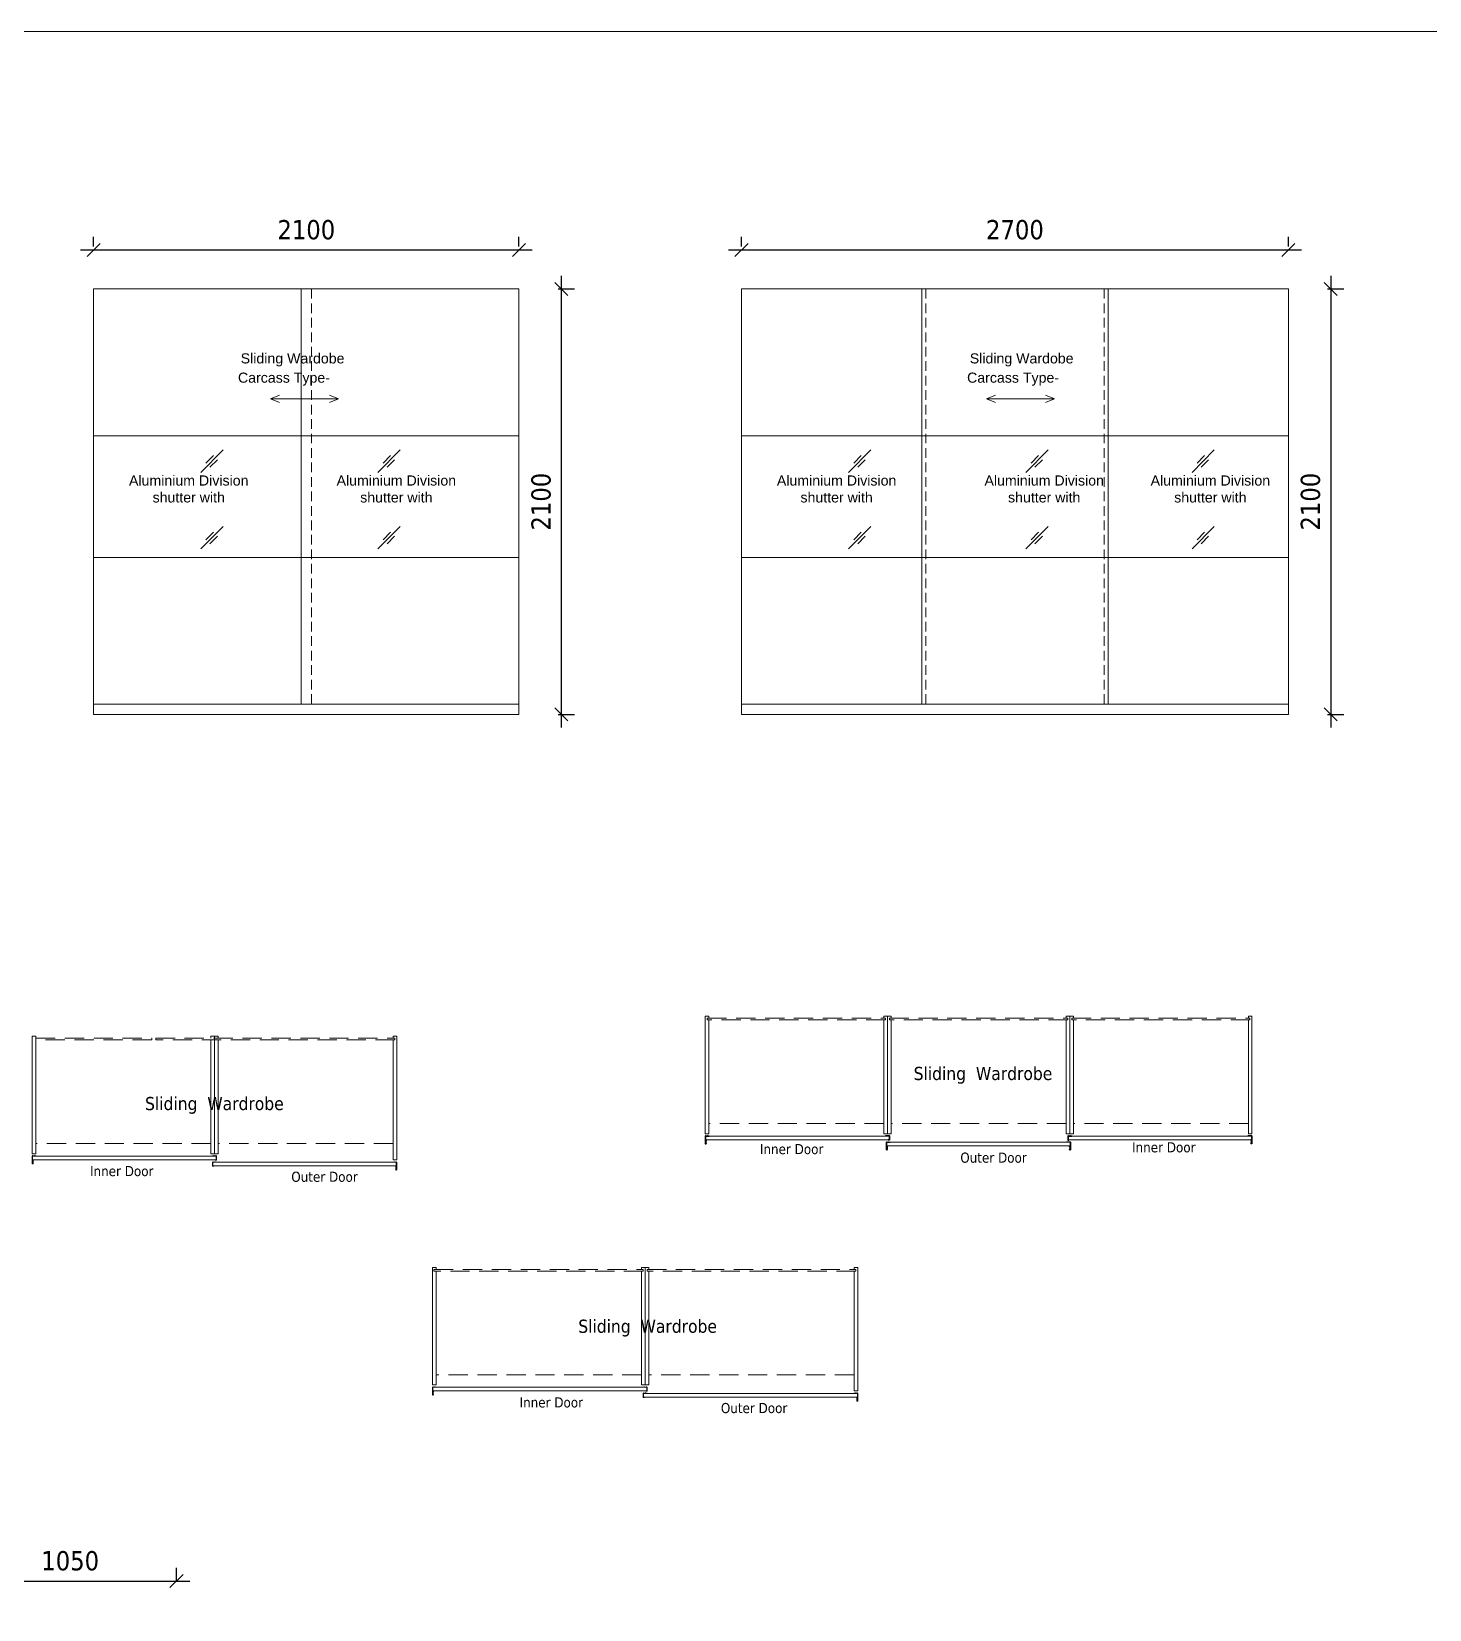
# Model space of a CAD drawing. Header units: millimetres. Extents: x 4065046 to 4134868, y -1476535 to -1460275.
# Drawn here: x 4097904 to 4104806, y -1468063 to -1460275 of the extents above; entities that cross this region are included whole.
import ezdxf

# ---------------------------------------------------------------- set-up
doc = ezdxf.new("R2010")
doc.units = ezdxf.units.MM
doc.header["$LTSCALE"] = 15
doc.header["$PDMODE"] = 35
doc.linetypes.add('HIDDEN', pattern=[9.525, 6.35, -3.175])
doc.linetypes.add('HIDDENX2', pattern=[19.05, 12.7, -6.35])
doc.layers.add('LS_DR_Elevation', color=7, linetype='Continuous', lineweight=35)
doc.layers.add('LS_DR_Elivation', color=7, linetype='Continuous', lineweight=35)
doc.layers.add('LS_DR_TEXT', color=7, linetype='Continuous')
doc.styles.add('ARIAL', font='arial.ttf', dxfattribs={"height": 50})
doc.styles.add('ROMANS', font='tahoma.ttf')
doc.dimstyles.new('MD50', dxfattribs={"dimscale": 50, "dimtxt": 1.9, "dimasz": 1.3, "dimexe": 1.3, "dimexo": 2.38, "dimgap": 1, "dimtad": 1, "dimdec": 0, "dimzin": 3, "dimdsep": 46, "dimtxsty": 'ROMANS', "dimblk": 'OBLIQUE', "dimcen": -1.9, "dimdle": 1.3, "dimclrd": 150, "dimclre": 150, "dimclrt": 256, "dimadec": 0, "dimazin": 0, "dimtfac": 1, "dimtdec": 0, "dimtix": 1, "dimtmove": 2, "dimatfit": 3, "dimfxl": 1, "dimtolj": 1, "dimtzin": 3, "dimarcsym": 0})

# ---------------------------------------------------------------- blocks, each defined once
blk = doc.blocks.new('_Oblique')
at = {"color": 0, "linetype": 'ByBlock', "lineweight": -2}
blk.add_line((-0.5, -0.5), (0.5, 0.5), dxfattribs=at)
blk = doc.blocks.new('*D243')
at = {"color": 150, "lineweight": -2, "ltscale": 0.25, "transparency": 16777216}
for p, q in [((4097569.9, -1467926), (4097569.9, -1467857.9)), ((4098619.9, -1467926), (4098619.9, -1467857.9)), ((4097504.9, -1467922.9), (4098684.9, -1467922.9))]:
    blk.add_line(p, q, dxfattribs=at)
at = {"layer": 'Defpoints', "color": 0, "ltscale": 0.25, "transparency": 16777216}
for p in [(4098619.9, -1467922.9), (4097569.9, -1468045), (4098619.9, -1468045)]:
    blk.add_point(p, dxfattribs=at)
at = {"color": 150, "lineweight": -2, "ltscale": 0.25, "transparency": 16777216, "xscale": 65, "yscale": 65, "zscale": 65, "rotation": 180}
blk.add_blockref('_Oblique', (4097569.9, -1467922.9), dxfattribs=at)
at = {"color": 150, "lineweight": -2, "ltscale": 0.25, "transparency": 16777216, "xscale": 65, "yscale": 65, "zscale": 65}
blk.add_blockref('_Oblique', (4098619.9, -1467922.9), dxfattribs=at)
at = {"lineweight": 20, "ltscale": 0.25, "transparency": 16777216, "insert": (4098094.9, -1467823.5), "char_height": 95, "attachment_point": 5, "style": 'ROMANS'}
blk.add_mtext('\\A1;1050', dxfattribs=at)
blk = doc.blocks.new('*D313')
at = {"color": 150, "lineweight": -2, "ltscale": 0.25, "transparency": 16777216}
for p, q in [((4098145.7, -1461352.8), (4100375.7, -1461352.8)), ((4098210.7, -1461335.6), (4098210.7, -1461287.8)), ((4100310.7, -1461335.6), (4100310.7, -1461287.8))]:
    blk.add_line(p, q, dxfattribs=at)
at = {"layer": 'Defpoints', "color": 0, "ltscale": 0.25, "transparency": 16777216}
for p in [(4100310.7, -1461352.8), (4098210.7, -1461454.6), (4100310.7, -1461454.6)]:
    blk.add_point(p, dxfattribs=at)
at = {"color": 150, "lineweight": -2, "ltscale": 0.25, "transparency": 16777216, "xscale": 65, "yscale": 65, "zscale": 65, "rotation": 180}
blk.add_blockref('_Oblique', (4098210.7, -1461352.8), dxfattribs=at)
at = {"color": 150, "lineweight": -2, "ltscale": 0.25, "transparency": 16777216, "xscale": 65, "yscale": 65, "zscale": 65}
blk.add_blockref('_Oblique', (4100310.7, -1461352.8), dxfattribs=at)
at = {"lineweight": 20, "ltscale": 0.25, "transparency": 16777216, "insert": (4099260.7, -1461253.3), "char_height": 95, "attachment_point": 5, "style": 'ROMANS'}
blk.add_mtext('\\A1;2100', dxfattribs=at)
blk = doc.blocks.new('*D314')
at = {"color": 150, "lineweight": -2, "ltscale": 0.25, "transparency": 16777216}
for p, q in [((4100519.8, -1461480.1), (4100519.8, -1463710.1)), ((4100504.1, -1461545.1), (4100584.8, -1461545.1)), ((4100504.1, -1463645.1), (4100584.8, -1463645.1))]:
    blk.add_line(p, q, dxfattribs=at)
at = {"layer": 'Defpoints', "color": 0, "ltscale": 0.25, "transparency": 16777216}
for p in [(4100385.1, -1461545.1), (4100385.1, -1463645.1), (4100519.8, -1463645.1)]:
    blk.add_point(p, dxfattribs=at)
at = {"color": 150, "lineweight": -2, "ltscale": 0.25, "transparency": 16777216, "xscale": 65, "yscale": 65, "zscale": 65}
for p, rotation in [((4100519.8, -1461545.1), 90), ((4100519.8, -1463645.1), 270)]:
    blk.add_blockref('_Oblique', p, dxfattribs=dict(at, rotation=rotation))
at = {"lineweight": 20, "ltscale": 0.25, "transparency": 16777216, "insert": (4100420.3, -1462595.1), "char_height": 95, "attachment_point": 5, "rotation": 90, "style": 'ROMANS'}
blk.add_mtext('\\A1;2100', dxfattribs=at)
blk = doc.blocks.new('*D309')
at = {"color": 150, "lineweight": -2, "ltscale": 0.25, "transparency": 16777216}
for p, q in [((4101344.5, -1461352.8), (4104174.5, -1461352.8)), ((4101409.5, -1461335.6), (4101409.5, -1461287.8)), ((4104109.5, -1461335.6), (4104109.5, -1461287.8))]:
    blk.add_line(p, q, dxfattribs=at)
at = {"layer": 'Defpoints', "color": 0, "ltscale": 0.25, "transparency": 16777216}
for p in [(4104109.5, -1461352.8), (4101409.5, -1461454.6), (4104109.5, -1461454.6)]:
    blk.add_point(p, dxfattribs=at)
at = {"color": 150, "lineweight": -2, "ltscale": 0.25, "transparency": 16777216, "xscale": 65, "yscale": 65, "zscale": 65, "rotation": 180}
blk.add_blockref('_Oblique', (4101409.5, -1461352.8), dxfattribs=at)
at = {"color": 150, "lineweight": -2, "ltscale": 0.25, "transparency": 16777216, "xscale": 65, "yscale": 65, "zscale": 65}
blk.add_blockref('_Oblique', (4104109.5, -1461352.8), dxfattribs=at)
at = {"lineweight": 20, "ltscale": 0.25, "transparency": 16777216, "insert": (4102759.5, -1461253.3), "char_height": 95, "attachment_point": 5, "style": 'ROMANS'}
blk.add_mtext('\\A1;2700', dxfattribs=at)
blk = doc.blocks.new('*D310')
at = {"color": 150, "lineweight": -2, "ltscale": 0.25, "transparency": 16777216}
for p, q in [((4104318.6, -1461480.1), (4104318.6, -1463710.1)), ((4104302.9, -1461545.1), (4104383.6, -1461545.1)), ((4104302.9, -1463645.1), (4104383.6, -1463645.1))]:
    blk.add_line(p, q, dxfattribs=at)
at = {"layer": 'Defpoints', "color": 0, "ltscale": 0.25, "transparency": 16777216}
for p in [(4104183.9, -1461545.1), (4104183.9, -1463645.1), (4104318.6, -1463645.1)]:
    blk.add_point(p, dxfattribs=at)
at = {"color": 150, "lineweight": -2, "ltscale": 0.25, "transparency": 16777216, "xscale": 65, "yscale": 65, "zscale": 65}
for p, rotation in [((4104318.6, -1461545.1), 90), ((4104318.6, -1463645.1), 270)]:
    blk.add_blockref('_Oblique', p, dxfattribs=dict(at, rotation=rotation))
at = {"lineweight": 20, "ltscale": 0.25, "transparency": 16777216, "insert": (4104219.1, -1462595.1), "char_height": 95, "attachment_point": 5, "rotation": 90, "style": 'ROMANS'}
blk.add_mtext('\\A1;2100', dxfattribs=at)
blk = doc.blocks.new('sd')
for p, q in [((-93029, -215652.5), (-93029, -215689.3)), ((-93028.8, -215652.3), (-93027, -215652.3)), ((-93027, -215650.8), (-93027, -215652.3)), ((-93027, -215653.3), (-93027, -215672.3)), ((-93027, -215653.3), (-93009.2, -215653.3)), ((-93026, -215651.5), (-93026, -215652.3)), ((-93026, -215652.3), (-93009.2, -215652.3)), ((-93017, -215651.5), (-93017, -215652.3)), ((-93016, -215650.8), (-93016, -215652.3)), ((-93027, -215672.3), (-93022.7, -215672.3)), ((-93024, -215687.8), (-93024, -215689.3))]:
    blk.add_line(p, q)
at = {"linetype": 'ByBlock', "lineweight": -2}
for p, q in [((-93027, -215650.8), (-93025, -215650.8)), ((-93025, -215651.5), (-93026, -215651.5)), ((-93025, -215651.5), (-93025, -215650.8)), ((-93016, -215650.8), (-93018, -215650.8)), ((-93018, -215651.5), (-93018, -215650.8)), ((-93018, -215651.5), (-93017, -215651.5))]:
    blk.add_line(p, q, dxfattribs=at)
for centre, radius, start, end in [((-93028.8, -215652.5), 0.2, 90, 180), ((-93009.2, -215652.5), 0.2, 46.1233, 90), ((-93015, -215651.9), 5.96, 346.08369, 355.29049), ((-93026.5, -215689.3), 2.5, 180, 270), ((-93026.5, -215689.3), 2.5, 270, 0), ((-93005, -215681.6), 20, 152.33397, 198.07757)]:
    blk.add_arc(centre, radius, start, end)
blk = doc.blocks.new('dd')
for p, q in [((-92461.2, -215652.3), (-92478.1, -215652.3)), ((-92460.2, -215653.3), (-92478.1, -215653.3)), ((-92471.2, -215650.8), (-92471.2, -215652.3)), ((-92470.2, -215651.5), (-92470.2, -215652.3)), ((-92461.2, -215651.5), (-92461.2, -215652.3)), ((-92460.2, -215650.8), (-92460.2, -215652.3)), ((-92458.4, -215652.3), (-92460.2, -215652.3)), ((-92460.2, -215653.3), (-92460.2, -215672.3)), ((-92458.2, -215652.5), (-92458.2, -215672.8)), ((-92460.2, -215672.3), (-92464.5, -215672.3)), ((-92458.2, -215672.8), (-92464.5, -215672.8))]:
    blk.add_line(p, q)
at = {"linetype": 'ByBlock', "lineweight": -2}
for p, q in [((-92471.2, -215650.8), (-92469.2, -215650.8)), ((-92469.2, -215651.5), (-92470.2, -215651.5)), ((-92469.2, -215651.5), (-92469.2, -215650.8)), ((-92460.2, -215650.8), (-92462.2, -215650.8)), ((-92462.2, -215651.5), (-92462.2, -215650.8)), ((-92462.2, -215651.5), (-92461.2, -215651.5))]:
    blk.add_line(p, q, dxfattribs=at)
for centre, radius, start, end in [((-92478.1, -215652.5), 0.2, 90, 133.8767), ((-92472.3, -215651.9), 5.96, 184.70951, 193.91631), ((-92458.4, -215652.5), 0.2, 0, 90), ((-92461.3, -215672.6), 3.24, 175.57416, 184.42584)]:
    blk.add_arc(centre, radius, start, end)

msp = doc.modelspace()

# ---------------------------------------------------------------- linework, layer by layer
at = {"color": 0, "lineweight": 20, "ltscale": 0.25}
for p, q in [((4098210.7, -1461545.1), (4099285.7, -1461545.1)), ((4098210.7, -1463595.1), (4098210.7, -1461545.1)), ((4101409.5, -1461545.1), (4102484.5, -1461545.1)), ((4101409.5, -1463595.1), (4101409.5, -1461545.1)), ((4102299.5, -1461545.1), (4102299.5, -1463595.1)), ((4103219.5, -1461545.1), (4103219.5, -1463595.1)), ((4099083.9, -1462087.6), (4099128.7, -1462069.8)), ((4099083.9, -1462087.6), (4099419.9, -1462087.6)), ((4099083.9, -1462087.6), (4099128.7, -1462105.4)), ((4099419.9, -1462087.6), (4099375.1, -1462069.8)), ((4099419.9, -1462087.6), (4099375.1, -1462105.4)), ((4102619.1, -1462087.6), (4102663.9, -1462069.8)), ((4102619.1, -1462087.6), (4102955.1, -1462087.6)), ((4102619.1, -1462087.6), (4102663.9, -1462105.4)), ((4102955.1, -1462087.6), (4102910.4, -1462069.8)), ((4102955.1, -1462087.6), (4102910.4, -1462105.4)), ((4098210.7, -1462269.9), (4099285.7, -1462269.9)), ((4099285.7, -1462269.9), (4100310.7, -1462269.9)), ((4101409.5, -1462269.9), (4102484.5, -1462269.9)), ((4102484.5, -1462269.9), (4104109.5, -1462269.9)), ((4098210.7, -1462870.5), (4099285.7, -1462870.5)), ((4099285.7, -1462870.5), (4100310.7, -1462870.5)), ((4101409.5, -1462870.5), (4102484.5, -1462870.5)), ((4102484.5, -1462870.5), (4104109.5, -1462870.5)), ((4099285.7, -1463595.1), (4098210.7, -1463595.1)), ((4102484.5, -1463595.1), (4101409.5, -1463595.1))]:
    msp.add_line(p, q, dxfattribs=at)
at = {"color": 0, "linetype": 'HIDDENX2', "lineweight": 20, "ltscale": 0.25}
for p, q in [((4099285.7, -1461545.1), (4099285.7, -1463595.1)), ((4102319.5, -1461545.1), (4102319.5, -1463595.1)), ((4103199.5, -1461545.1), (4103199.5, -1463595.1))]:
    msp.add_line(p, q, dxfattribs=at)
at = {"color": 5, "lineweight": 20, "ltscale": 0.25}
for p, q in [((4098849.7, -1462339.9), (4098739.6, -1462450.3)), ((4098801.7, -1462367.9), (4098765.4, -1462405.6)), ((4099724.7, -1462339.9), (4099614.6, -1462450.3)), ((4099676.7, -1462367.9), (4099640.4, -1462405.6)), ((4102048.5, -1462339.9), (4101938.4, -1462450.3)), ((4102000.5, -1462367.9), (4101964.2, -1462405.6)), ((4102923.5, -1462339.9), (4102813.4, -1462450.3)), ((4102875.5, -1462367.9), (4102839.2, -1462405.6)), ((4103743.8, -1462339.9), (4103633.7, -1462450.3)), ((4103695.9, -1462367.9), (4103659.5, -1462405.6)), ((4098821.8, -1462388), (4098784.2, -1462424.4)), ((4099696.8, -1462388), (4099659.2, -1462424.4)), ((4102020.6, -1462388), (4101983, -1462424.4)), ((4102895.6, -1462388), (4102858, -1462424.4)), ((4103715.9, -1462388), (4103678.4, -1462424.4)), ((4098849.7, -1462717.9), (4098739.6, -1462828.3)), ((4098801.7, -1462745.9), (4098765.4, -1462783.6)), ((4099724.7, -1462717.9), (4099614.6, -1462828.3)), ((4099676.7, -1462745.9), (4099640.4, -1462783.6)), ((4102048.5, -1462717.9), (4101938.4, -1462828.3)), ((4102000.5, -1462745.9), (4101964.2, -1462783.6)), ((4102923.5, -1462717.9), (4102813.4, -1462828.3)), ((4102875.5, -1462745.9), (4102839.2, -1462783.6)), ((4103743.8, -1462717.9), (4103633.7, -1462828.3)), ((4103695.9, -1462745.9), (4103659.5, -1462783.6)), ((4098821.8, -1462766), (4098784.2, -1462802.4)), ((4099696.8, -1462766), (4099659.2, -1462802.4)), ((4102020.6, -1462766), (4101983, -1462802.4)), ((4102895.6, -1462766), (4102858, -1462802.4)), ((4103715.9, -1462766), (4103678.4, -1462802.4))]:
    msp.add_line(p, q, dxfattribs=at)
at = {"lineweight": 20}
for p, q in [((4097907.2, -1465824.8), (4097907.2, -1465861.6)), ((4097907.4, -1465824.6), (4097909.2, -1465824.6)), ((4097909.2, -1465823.1), (4097909.2, -1465824.6)), ((4097909.2, -1465825.6), (4097909.2, -1465844.6)), ((4097909.2, -1465825.6), (4097927.1, -1465825.6)), ((4097909.2, -1465844.6), (4097913.5, -1465844.6)), ((4097910.2, -1465823.9), (4097910.2, -1465824.6)), ((4097910.2, -1465824.6), (4097927.1, -1465824.6)), ((4097912.2, -1465860.1), (4097912.2, -1465861.6)), ((4097919.2, -1465823.9), (4097919.2, -1465824.6)), ((4097920.2, -1465823.1), (4097920.2, -1465824.6)), ((4098797.2, -1465854.8), (4098797.2, -1465875.1)), ((4098797.2, -1465875.1), (4098803.5, -1465875.1)), ((4098814.2, -1465824.6), (4098797.4, -1465824.6)), ((4098815.2, -1465825.6), (4098797.4, -1465825.6)), ((4098797.4, -1465854.6), (4098799.2, -1465854.6)), ((4098799.2, -1465853.1), (4098799.2, -1465854.6)), ((4098799.2, -1465855.6), (4098799.2, -1465874.6)), ((4098799.2, -1465855.6), (4098817.1, -1465855.6)), ((4098799.2, -1465874.6), (4098803.5, -1465874.6)), ((4098800.2, -1465853.9), (4098800.2, -1465854.6)), ((4098800.2, -1465854.6), (4098817.1, -1465854.6)), ((4098804.2, -1465823.1), (4098804.2, -1465824.6)), ((4098805.2, -1465823.9), (4098805.2, -1465824.6)), ((4098809.2, -1465853.9), (4098809.2, -1465854.6)), ((4098810.2, -1465853.1), (4098810.2, -1465854.6)), ((4098815.2, -1465844.6), (4098810.9, -1465844.6)), ((4098817.2, -1465845.1), (4098810.9, -1465845.1)), ((4098814.2, -1465823.9), (4098814.2, -1465824.6)), ((4098815.2, -1465823.1), (4098815.2, -1465824.6)), ((4098817, -1465824.6), (4098815.2, -1465824.6)), ((4098815.2, -1465825.6), (4098815.2, -1465844.6)), ((4098817.2, -1465824.8), (4098817.2, -1465845.1)), ((4099704.2, -1465854.6), (4099687.4, -1465854.6)), ((4099705.2, -1465855.6), (4099687.4, -1465855.6)), ((4099694.2, -1465853.1), (4099694.2, -1465854.6)), ((4099695.2, -1465853.9), (4099695.2, -1465854.6)), ((4099705.2, -1465874.6), (4099700.9, -1465874.6)), ((4099704.2, -1465853.9), (4099704.2, -1465854.6)), ((4099705.2, -1465853.1), (4099705.2, -1465854.6)), ((4099707, -1465854.6), (4099705.2, -1465854.6)), ((4099705.2, -1465855.6), (4099705.2, -1465874.6)), ((4099707.2, -1465854.8), (4099707.2, -1465891.6)), ((4099702.2, -1465890.1), (4099702.2, -1465891.6)), ((4099883.4, -1466965.9), (4099883.4, -1467002.7)), ((4099883.6, -1466965.7), (4099885.4, -1466965.7)), ((4099885.4, -1466964.2), (4099885.4, -1466965.7)), ((4099885.4, -1466966.7), (4099885.4, -1466985.7)), ((4099885.4, -1466966.7), (4099903.2, -1466966.7)), ((4099886.4, -1466964.9), (4099886.4, -1466965.7)), ((4099886.4, -1466965.7), (4099903.3, -1466965.7)), ((4099895.4, -1466964.9), (4099895.4, -1466965.7)), ((4099896.4, -1466964.2), (4099896.4, -1466965.7)), ((4100940.4, -1466965.7), (4100923.5, -1466965.7)), ((4100941.4, -1466966.7), (4100923.6, -1466966.7)), ((4100930.4, -1466964.2), (4100930.4, -1466965.7)), ((4100931.4, -1466964.9), (4100931.4, -1466965.7)), ((4100940.4, -1466964.9), (4100940.4, -1466965.7)), ((4100941.4, -1466964.2), (4100941.4, -1466965.7)), ((4100943.2, -1466965.7), (4100941.4, -1466965.7)), ((4100941.4, -1466966.7), (4100941.4, -1466985.7)), ((4100943.4, -1466965.9), (4100943.4, -1466986.2)), ((4099885.4, -1466985.7), (4099889.7, -1466985.7)), ((4099888.4, -1467001.2), (4099888.4, -1467002.7)), ((4100923.4, -1466995.9), (4100923.4, -1467016.2)), ((4100923.4, -1467016.2), (4100929.7, -1467016.2)), ((4100923.6, -1466995.7), (4100925.4, -1466995.7)), ((4100925.4, -1466994.2), (4100925.4, -1466995.7)), ((4100925.4, -1466996.7), (4100925.4, -1467015.7)), ((4100925.4, -1466996.7), (4100943.2, -1466996.7)), ((4100925.4, -1467015.7), (4100929.7, -1467015.7)), ((4100926.4, -1466994.9), (4100926.4, -1466995.7)), ((4100926.4, -1466995.7), (4100943.3, -1466995.7)), ((4100935.4, -1466994.9), (4100935.4, -1466995.7)), ((4100936.4, -1466994.2), (4100936.4, -1466995.7)), ((4100941.4, -1466985.7), (4100937.1, -1466985.7)), ((4100943.4, -1466986.2), (4100937.1, -1466986.2)), ((4101980.4, -1466995.7), (4101963.5, -1466995.7)), ((4101981.4, -1466996.7), (4101963.6, -1466996.7)), ((4101970.4, -1466994.2), (4101970.4, -1466995.7)), ((4101971.4, -1466994.9), (4101971.4, -1466995.7)), ((4101981.4, -1467015.7), (4101977.1, -1467015.7)), ((4101978.4, -1467031.2), (4101978.4, -1467032.7)), ((4101980.4, -1466994.9), (4101980.4, -1466995.7)), ((4101981.4, -1466994.2), (4101981.4, -1466995.7)), ((4101983.2, -1466995.7), (4101981.4, -1466995.7)), ((4101981.4, -1466996.7), (4101981.4, -1467015.7)), ((4101983.4, -1466995.9), (4101983.4, -1467032.7))]:
    msp.add_line(p, q, dxfattribs=at)
at = {"linetype": 'ByBlock', "lineweight": 20}
for p, q in [((4097909.2, -1465823.1), (4097911.2, -1465823.1)), ((4097911.2, -1465823.9), (4097910.2, -1465823.9)), ((4097911.2, -1465823.9), (4097911.2, -1465823.1)), ((4097920.2, -1465823.1), (4097918.2, -1465823.1)), ((4097918.2, -1465823.9), (4097918.2, -1465823.1)), ((4097918.2, -1465823.9), (4097919.2, -1465823.9)), ((4098799.2, -1465853.1), (4098801.2, -1465853.1)), ((4098801.2, -1465853.9), (4098800.2, -1465853.9)), ((4098801.2, -1465853.9), (4098801.2, -1465853.1)), ((4098804.2, -1465823.1), (4098806.2, -1465823.1)), ((4098806.2, -1465823.9), (4098805.2, -1465823.9)), ((4098806.2, -1465823.9), (4098806.2, -1465823.1)), ((4098810.2, -1465853.1), (4098808.2, -1465853.1)), ((4098808.2, -1465853.9), (4098808.2, -1465853.1)), ((4098808.2, -1465853.9), (4098809.2, -1465853.9)), ((4098815.2, -1465823.1), (4098813.2, -1465823.1)), ((4098813.2, -1465823.9), (4098813.2, -1465823.1)), ((4098813.2, -1465823.9), (4098814.2, -1465823.9)), ((4099694.2, -1465853.1), (4099696.2, -1465853.1)), ((4099696.2, -1465853.9), (4099695.2, -1465853.9)), ((4099696.2, -1465853.9), (4099696.2, -1465853.1)), ((4099705.2, -1465853.1), (4099703.2, -1465853.1)), ((4099703.2, -1465853.9), (4099703.2, -1465853.1)), ((4099703.2, -1465853.9), (4099704.2, -1465853.9)), ((4099885.4, -1466964.2), (4099887.4, -1466964.2)), ((4099887.4, -1466964.9), (4099886.4, -1466964.9)), ((4099887.4, -1466964.9), (4099887.4, -1466964.2)), ((4099896.4, -1466964.2), (4099894.4, -1466964.2)), ((4099894.4, -1466964.9), (4099894.4, -1466964.2)), ((4099894.4, -1466964.9), (4099895.4, -1466964.9)), ((4100930.4, -1466964.2), (4100932.4, -1466964.2)), ((4100932.4, -1466964.9), (4100931.4, -1466964.9)), ((4100932.4, -1466964.9), (4100932.4, -1466964.2)), ((4100941.4, -1466964.2), (4100939.4, -1466964.2)), ((4100939.4, -1466964.9), (4100939.4, -1466964.2)), ((4100939.4, -1466964.9), (4100940.4, -1466964.9)), ((4100925.4, -1466994.2), (4100927.4, -1466994.2)), ((4100927.4, -1466994.9), (4100926.4, -1466994.9)), ((4100927.4, -1466994.9), (4100927.4, -1466994.2)), ((4100936.4, -1466994.2), (4100934.4, -1466994.2)), ((4100934.4, -1466994.9), (4100934.4, -1466994.2)), ((4100934.4, -1466994.9), (4100935.4, -1466994.9)), ((4101970.4, -1466994.2), (4101972.4, -1466994.2)), ((4101972.4, -1466994.9), (4101971.4, -1466994.9)), ((4101972.4, -1466994.9), (4101972.4, -1466994.2)), ((4101981.4, -1466994.2), (4101979.4, -1466994.2)), ((4101979.4, -1466994.9), (4101979.4, -1466994.2)), ((4101979.4, -1466994.9), (4101980.4, -1466994.9))]:
    msp.add_line(p, q, dxfattribs=at)
at = {"lineweight": 20, "ltscale": 0.25}
msp.add_lwpolyline([(4065045.8, -1460274.6), (4134868, -1460274.6), (4134868, -1476535.2), (4065045.8, -1476535.2)], close=True, dxfattribs=at)
at = {"color": 0, "lineweight": 20, "ltscale": 0.25}
for points in [[(4098210.7, -1461545.1), (4100310.7, -1461545.1), (4100310.7, -1463595.1), (4098210.7, -1463595.1)], [(4101409.5, -1461545.1), (4104109.5, -1461545.1), (4104109.5, -1463595.1), (4101409.5, -1463595.1)], [(4098210.7, -1463595.1), (4100310.7, -1463595.1), (4100310.7, -1463645.1), (4098210.7, -1463645.1)], [(4101409.5, -1463595.1), (4104109.5, -1463595.1), (4104109.5, -1463645.1), (4101409.5, -1463645.1)]]:
    msp.add_lwpolyline(points, close=True, dxfattribs=at)
at = {"lineweight": 20}
for points in [[(4101247.9, -1465152.8), (4101247.9, -1465714.8), (4101229.9, -1465714.8), (4101229.9, -1465134.8), (4101247.9, -1465134.8), (4101247.9, -1465144.8)], [(4102111.9, -1465152.8), (4102111.9, -1465714.8), (4102129.9, -1465714.8), (4102129.9, -1465134.8), (4102111.9, -1465134.8), (4102111.9, -1465144.8)], [(4102147.9, -1465152.8), (4102147.9, -1465714.8), (4102129.9, -1465714.8), (4102129.9, -1465134.8), (4102147.9, -1465134.8), (4102147.9, -1465144.8)], [(4103011.9, -1465152.8), (4103011.9, -1465714.8), (4103029.9, -1465714.8), (4103029.9, -1465134.8), (4103011.9, -1465134.8), (4103011.9, -1465144.8)], [(4103047.9, -1465152.8), (4103047.9, -1465714.8), (4103029.9, -1465714.8), (4103029.9, -1465134.8), (4103047.9, -1465134.8), (4103047.9, -1465144.8)], [(4103911.9, -1465152.8), (4103911.9, -1465714.8), (4103929.9, -1465714.8), (4103929.9, -1465134.8), (4103911.9, -1465134.8), (4103911.9, -1465144.8)], [(4097925.2, -1465251.6), (4097925.2, -1465813.6), (4097907.2, -1465813.6), (4097907.2, -1465233.6), (4097925.2, -1465233.6), (4097925.2, -1465243.6)], [(4098789.2, -1465251.6), (4098789.2, -1465813.6), (4098807.2, -1465813.6), (4098807.2, -1465233.6), (4098789.2, -1465233.6), (4098789.2, -1465243.6)], [(4098825.2, -1465251.6), (4098825.2, -1465813.6), (4098807.2, -1465813.6), (4098807.2, -1465233.6), (4098825.2, -1465233.6), (4098825.2, -1465243.6)], [(4099689.2, -1465251.6), (4099689.2, -1465843.6), (4099707.2, -1465843.6), (4099707.2, -1465233.6), (4099689.2, -1465233.6), (4099689.2, -1465243.6)], [(4099901.4, -1466392.7), (4099901.4, -1466954.7), (4099883.4, -1466954.7), (4099883.4, -1466374.7), (4099901.4, -1466374.7), (4099901.4, -1466384.7)], [(4100915.4, -1466392.7), (4100915.4, -1466954.7), (4100933.4, -1466954.7), (4100933.4, -1466374.7), (4100915.4, -1466374.7), (4100915.4, -1466384.7)], [(4100951.4, -1466392.7), (4100951.4, -1466954.7), (4100933.4, -1466954.7), (4100933.4, -1466374.7), (4100951.4, -1466374.7), (4100951.4, -1466384.7)], [(4101965.4, -1466392.7), (4101965.4, -1466984.7), (4101983.4, -1466984.7), (4101983.4, -1466374.7), (4101965.4, -1466374.7), (4101965.4, -1466384.7)]]:
    msp.add_lwpolyline(points, dxfattribs=at)
at = {"color": 0, "linetype": 'HIDDEN', "lineweight": 20}
for points in [[(4101239.9, -1465144.8), (4102119.9, -1465144.8), (4102119.9, -1465152.8), (4101239.9, -1465152.8)], [(4102139.9, -1465144.8), (4103019.9, -1465144.8), (4103019.9, -1465152.8), (4102139.9, -1465152.8)], [(4103039.9, -1465144.8), (4103919.9, -1465144.8), (4103919.9, -1465152.8), (4103039.9, -1465152.8)], [(4097925.2, -1465243.6), (4098497.2, -1465243.6), (4098497.2, -1465251.6), (4097925.2, -1465251.6)], [(4098517.2, -1465243.6), (4099697.2, -1465243.6), (4099697.2, -1465251.6), (4098517.2, -1465251.6)], [(4099891, -1466384.7), (4100924.5, -1466384.7), (4100924.5, -1466392.7), (4099891, -1466392.7)], [(4100943.1, -1466384.7), (4101973.4, -1466384.7), (4101973.4, -1466392.7), (4100943.1, -1466392.7)]]:
    msp.add_lwpolyline(points, close=True, dxfattribs=at)
for points in [[(4102111.9, -1465152.8), (4102111.9, -1465664.8), (4101247.9, -1465664.8), (4101247.9, -1465152.8)], [(4103011.9, -1465152.8), (4103011.9, -1465664.8), (4102147.9, -1465664.8), (4102147.9, -1465152.8)], [(4103911.9, -1465152.8), (4103911.9, -1465664.8), (4103047.9, -1465664.8), (4103047.9, -1465152.8)], [(4098789.2, -1465251.6), (4098789.2, -1465763.6), (4097925.2, -1465763.6), (4097925.2, -1465251.6)], [(4099689.2, -1465251.6), (4099689.2, -1465763.6), (4098825.2, -1465763.6), (4098825.2, -1465251.6)], [(4100915.4, -1466392.7), (4100915.4, -1466904.7), (4099901.4, -1466904.7), (4099901.4, -1466392.7)], [(4101965.4, -1466392.7), (4101965.4, -1466904.7), (4100951.4, -1466904.7), (4100951.4, -1466392.7)]]:
    msp.add_lwpolyline(points, dxfattribs=at)
at = {"lineweight": 20}
for points in [[(4101231.9, -1465726.8), (4102137.9, -1465726.8), (4102137.9, -1465744.8), (4101231.9, -1465744.8)], [(4103031.9, -1465756.8), (4102125.9, -1465756.8), (4102125.9, -1465774.8), (4103031.9, -1465774.8)], [(4103021.9, -1465726.7), (4103927.9, -1465726.7), (4103927.9, -1465744.7), (4103021.9, -1465744.7)], [(4097909.2, -1465825.6), (4098815.2, -1465825.6), (4098815.2, -1465843.6), (4097909.2, -1465843.6)], [(4099705.2, -1465855.6), (4098799.2, -1465855.6), (4098799.2, -1465873.6), (4099705.2, -1465873.6)], [(4099885.4, -1466966.7), (4100941.4, -1466966.7), (4100941.4, -1466984.7), (4099885.4, -1466984.7)], [(4101981.4, -1466996.7), (4100925.4, -1466996.7), (4100925.4, -1467014.7), (4101981.4, -1467014.7)]]:
    msp.add_lwpolyline(points, close=True, dxfattribs=at)
for centre, radius, start, end in [((4097907.4, -1465824.8), 0.2, 90, 180), ((4097909.7, -1465861.6), 2.5, 180, 270), ((4097909.7, -1465861.6), 2.5, 270, 0), ((4097931.3, -1465853.9), 20, 152.33397, 198.07757), ((4097927.1, -1465824.8), 0.2, 46.1233, 90), ((4097921.3, -1465824.2), 5.96, 346.08369, 355.29049), ((4098797.4, -1465824.8), 0.2, 90, 133.8767), ((4098803.2, -1465824.2), 5.96, 184.70951, 193.91631), ((4098797.4, -1465854.8), 0.2, 90, 180), ((4098800.3, -1465874.9), 3.24, 355.57416, 4.42584), ((4098814.2, -1465844.9), 3.24, 175.57416, 184.42584), ((4098817, -1465824.8), 0.2, 0, 90), ((4098817.1, -1465854.8), 0.2, 46.1233, 90), ((4098811.3, -1465854.2), 5.96, 346.08369, 355.29049), ((4099687.4, -1465854.8), 0.2, 90, 133.8767), ((4099693.2, -1465854.2), 5.96, 184.70951, 193.91631), ((4099683.2, -1465883.9), 20, 341.92243, 27.66603), ((4099707, -1465854.8), 0.2, 0, 90), ((4099704.7, -1465891.6), 2.5, 180, 270), ((4099704.7, -1465891.6), 2.5, 270, 0), ((4099883.6, -1466945.9), 0.2, 90, 180), ((4099897.5, -1466965.3), 5.96, 346.08369, 355.29049), ((4099903.3, -1466965.9), 0.2, 46.1233, 90), ((4100929.3, -1466965.3), 5.96, 184.70951, 193.91631), ((4100923.5, -1466965.9), 0.2, 90, 133.8767), ((4100943.2, -1466965.9), 0.2, 0, 90), ((4099885.9, -1467002.7), 2.5, 180, 270), ((4099885.9, -1467002.7), 2.5, 270, 0), ((4099907.4, -1466995), 20, 152.33397, 198.07757), ((4100923.6, -1466995.9), 0.2, 90, 180), ((4100926.5, -1467015.9), 3.24, 355.57416, 4.42584), ((4100940.3, -1466985.9), 3.24, 175.57416, 184.42584), ((4100937.5, -1466995.3), 5.96, 346.08369, 355.29049), ((4100943.3, -1466995.9), 0.2, 46.1233, 90), ((4101969.3, -1466995.3), 5.96, 184.70951, 193.91631), ((4101963.5, -1466995.9), 0.2, 90, 133.8767), ((4101959.4, -1467025), 20, 341.92243, 27.66603), ((4101980.9, -1467032.7), 2.5, 180, 270), ((4101980.9, -1467032.7), 2.5, 270, 0), ((4101983.2, -1466995.9), 0.2, 0, 90)]:
    msp.add_arc(centre, radius, start, end, dxfattribs=at)
at = {"layer": 'LS_DR_Elevation', "color": 1, "lineweight": 20, "ltscale": 0.25}
for p, q in [((4098210.7, -1461545.1), (4098210.7, -1463645.1)), ((4101409.5, -1461545.1), (4101409.5, -1463645.1))]:
    msp.add_line(p, q, dxfattribs=at)
at = {"layer": 'LS_DR_Elivation', "linetype": 'ByBlock', "lineweight": 20, "ltscale": 0.25}
for p, q in [((4098210.7, -1461545.1), (4098210.7, -1463645.1)), ((4099235.7, -1461545.1), (4099235.7, -1463595.1)), ((4100310.7, -1461545.1), (4100310.7, -1463595.1)), ((4101409.5, -1461545.1), (4101409.5, -1463645.1)), ((4104109.5, -1461545.1), (4104109.5, -1463595.1))]:
    msp.add_line(p, q, dxfattribs=at)

# ---------------------------------------------------------------- block references
at = {"linetype": 'ByBlock', "lineweight": 20}
for name, p in [('sd', (4194258.9, -1250073.5)), ('dd', (4194598.1, -1250073.5)), ('sd', (4195152.9, -1250103.5))]:
    msp.add_blockref(name, p, dxfattribs=at)
at = {"linetype": 'ByBlock', "lineweight": 20, "xscale": -1}
for name, p in [('sd', (4010004.9, -1250103.5)), ('dd', (4010561.7, -1250073.5)), ('sd', (4010900.9, -1250073.4))]:
    msp.add_blockref(name, p, dxfattribs=at)

# ---------------------------------------------------------------- texts
at = {"linetype": 'ByBlock', "lineweight": 20, "ltscale": 0.25, "char_height": 50, "attachment_point": 1, "style": 'ARIAL'}
for s, width, insert in [('Sliding Wardobe', 728.115, (4098936.7, -1461862.7)), ('Sliding Wardobe', 728.115, (4102536.5, -1461862.7)), ('\\A1;Carcass Type-', 1223.991, (4098923.4, -1461957.9)), ('\\A1;Carcass Type-', 1223.991, (4102523.2, -1461957.9))]:
    msp.add_mtext_dynamic_manual_height_columns(s, width=width, gutter_width=250, heights=[0], dxfattribs=dict(at, insert=insert))
at = {"color": 0, "lineweight": 20, "ltscale": 0.25, "char_height": 50, "attachment_point": 1, "style": 'ARIAL'}
for insert in [(4098290.5, -1462465.6), (4099315.5, -1462465.6), (4101489.3, -1462465.6), (4102514.3, -1462465.6), (4103334.6, -1462465.6)]:
    msp.add_mtext_dynamic_manual_height_columns('\\pxqc;Aluminium Division shutter with ', width=779.442, gutter_width=250, heights=[0], dxfattribs=dict(at, insert=insert))
at = {"lineweight": 20, "ltscale": 0.25, "char_height": 50, "attachment_point": 1, "style": 'ROMANS'}
for s, insert in [('Inner Door', (4101500.3, -1465765.8)), ('Inner Door', (4103337.8, -1465756.9)), ('Inner Door', (4098192.7, -1465874.4)), ('Outer Door', (4102489.7, -1465808)), ('Outer Door', (4099186.6, -1465902.3)), ('Inner Door', (4100313.7, -1467016.1)), ('Outer Door', (4101307.6, -1467044))]:
    msp.add_mtext_dynamic_manual_height_columns(s, width=650.216, gutter_width=250, heights=[0], dxfattribs=dict(at, insert=insert))
at = {"layer": 'LS_DR_TEXT', "lineweight": 20, "ltscale": 0.25, "char_height": 65, "attachment_point": 1, "style": 'ROMANS'}
for insert in [(4102148.1, -1465384.9), (4098353.3, -1465533.4), (4100492.3, -1466632.6)]:
    msp.add_mtext_dynamic_manual_height_columns('\\pxqc;Sliding  Wardrobe', width=907.338, gutter_width=10, heights=[88.3], dxfattribs=dict(at, insert=insert))

# ---------------------------------------------------------------- dimensions: what is measured, and where the dimension line sits
at = {"color": 0, "lineweight": 20, "ltscale": 0.25}
for base, p1, p2, picture, middle in [((4100310.7, -1461352.8), (4098210.7, -1461454.6), (4100310.7, -1461454.6), '*D313', (4099260.7, -1461253.3)), ((4104109.5, -1461352.8), (4101409.5, -1461454.6), (4104109.5, -1461454.6), '*D309', (4102759.5, -1461253.3)), ((4098619.9, -1467922.9), (4097569.9, -1468045), (4098619.9, -1468045), '*D243', (4098094.9, -1467823.5))]:
    dim = msp.add_linear_dim(base=base, p1=p1, p2=p2, dimstyle='MD50', dxfattribs=at)
    dim.commit()
    dim.dimension.update_dxf_attribs({"geometry": picture, "text_midpoint": middle})
for base, p1, p2, picture, middle in [((4100519.8, -1463645.1), (4100385.1, -1461545.1), (4100385.1, -1463645.1), '*D314', (4100420.3, -1462595.1)), ((4104318.6, -1463645.1), (4104183.9, -1461545.1), (4104183.9, -1463645.1), '*D310', (4104219.1, -1462595.1))]:
    dim = msp.add_linear_dim(base=base, p1=p1, p2=p2, angle=90, dimstyle='MD50', dxfattribs=at)
    dim.commit()
    dim.dimension.update_dxf_attribs({"geometry": picture, "text_midpoint": middle})

doc.saveas('drawing.dxf')
